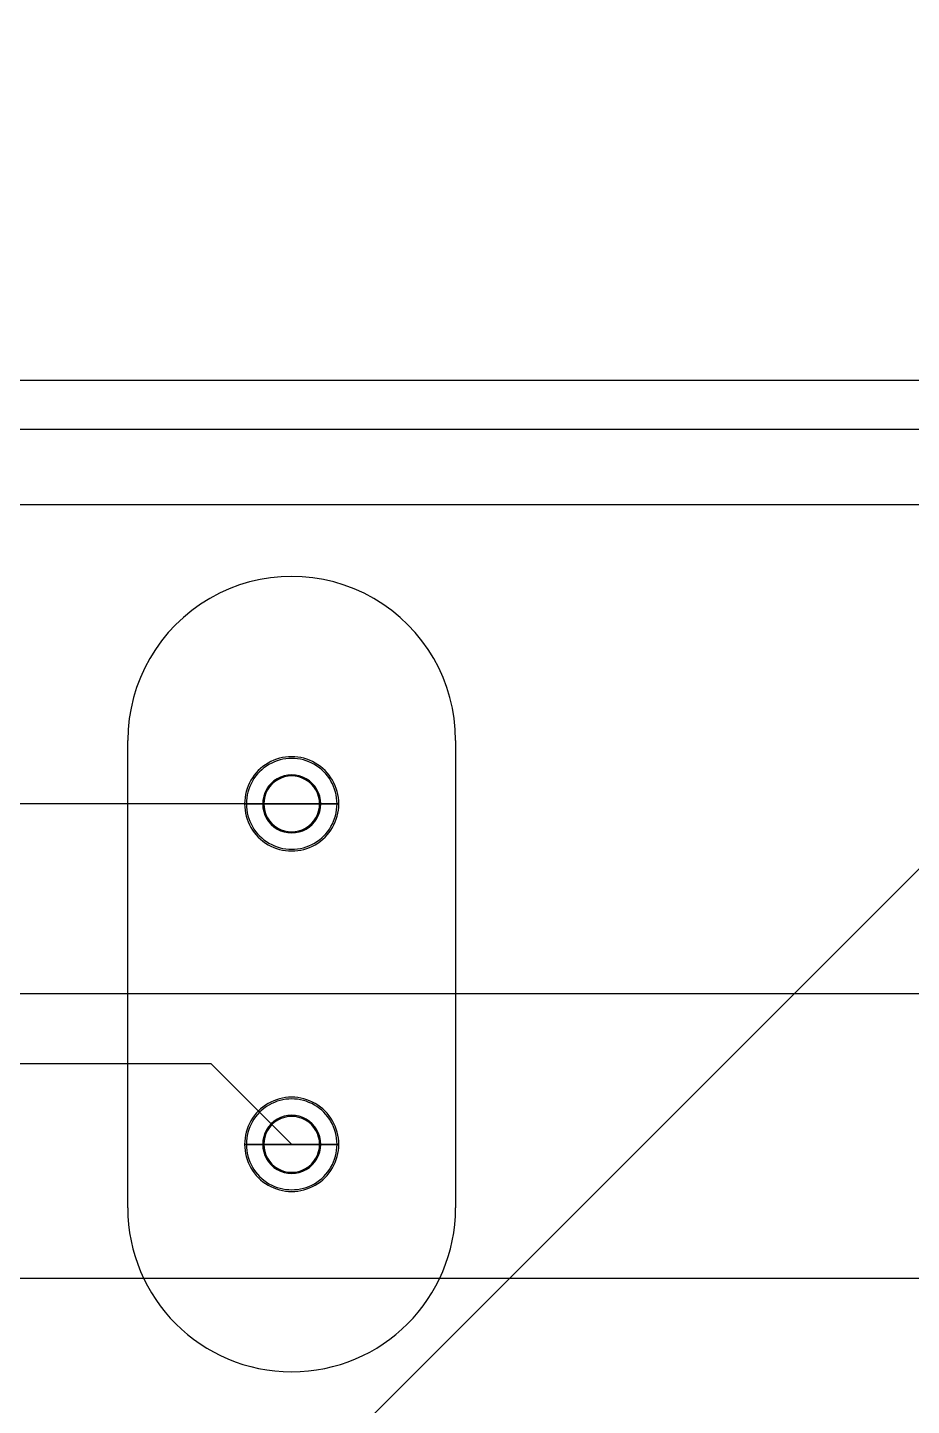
# Model space of a CAD drawing. Extents: x 97 to 381, y 17 to 243.
# Drawn here: x 244.9 to 280.8, y 93.1 to 149.1 of the extents above; entities that cross this region are included whole.
import ezdxf

# ---------------------------------------------------------------- set-up
doc = ezdxf.new("R2010")
doc.units = 0
for name, color, linetype in [('BottomLayer', 7, 'CONTINUOUS'), ('BottomSolderMaskLayer', 7, 'CONTINUOUS'), ('Multi-Layer', 7, 'CONTINUOUS'), ('TopLayer', 7, 'CONTINUOUS'), ('TopSilkLayer', 7, 'CONTINUOUS'), ('TopSolderMaskLayer', 7, 'CONTINUOUS')]:
    doc.layers.add(name, color=color, linetype=linetype)

msp = doc.modelspace()

# ---------------------------------------------------------------- linework, layer by layer
at = {"layer": 'BottomLayer', "color": 1}
msp.add_lwpolyline([(370.810275, 229.070201), (370.810275, 204.633356), (236.026005, 69.849064)], dxfattribs=at)
at = {"layer": 'BottomSolderMaskLayer', "color": 7}
for points in [[(253.696642, 117.546304), (257.52345, 117.546304)], [(256.78752, 117.546514)], [(257.52345, 117.546304)], [(253.696642, 103.713634), (257.52345, 103.713634)], [(256.78752, 103.713416)], [(257.52345, 103.713634)]]:
    msp.add_lwpolyline(points, close=True, dxfattribs=at)
for points in [[(256.567094, 119.204359), (255.974909, 119.546422), (255.245183, 119.546422), (254.652998, 119.204359)], [(254.652998, 119.204359), (254.060813, 118.862296), (253.696214, 118.230182), (253.696642, 117.546304)], [(256.199389, 118.567992), (255.834767, 118.778795), (255.385318, 118.778795), (255.020696, 118.567992)], [(257.52345, 117.546304), (257.523878, 118.230182), (257.159279, 118.862296), (256.567094, 119.204359)], [(255.020696, 118.567992), (254.656075, 118.357188), (254.431813, 117.967686), (254.432565, 117.546514)], [(256.78752, 117.546514), (256.788272, 117.967686), (256.56401, 118.357188), (256.199389, 118.567992)], [(253.696642, 117.546304), (253.696214, 116.862425), (254.060813, 116.230312), (254.652998, 115.888249)], [(254.432565, 117.546514), (254.431813, 117.125341), (254.656075, 116.735839), (255.020696, 116.525036)], [(256.199389, 116.525036), (256.56401, 116.735839), (256.788272, 117.125341), (256.78752, 117.546514)], [(256.567094, 115.888249), (257.159279, 116.230312), (257.523878, 116.862425), (257.52345, 117.546304)], [(255.020696, 116.525036), (255.385318, 116.314232), (255.834767, 116.314232), (256.199389, 116.525036)], [(254.652998, 115.888249), (255.245183, 115.546186), (255.974909, 115.546186), (256.567094, 115.888249)], [(254.652998, 105.371689), (254.060813, 105.029626), (253.696214, 104.397512), (253.696642, 103.713634)], [(256.567094, 105.371689), (255.974909, 105.713752), (255.245183, 105.713752), (254.652998, 105.371689)], [(257.52345, 103.713634), (257.523878, 104.397512), (257.159279, 105.029626), (256.567094, 105.371689)], [(255.020696, 104.734894), (254.656075, 104.524091), (254.431813, 104.134589), (254.432565, 103.713416)], [(256.199389, 104.734894), (255.834767, 104.945698), (255.385318, 104.945698), (255.020696, 104.734894)], [(256.78752, 103.713416), (256.788272, 104.134589), (256.56401, 104.524091), (256.199389, 104.734894)], [(253.696642, 103.713634), (253.696214, 103.029755), (254.060813, 102.397642), (254.652998, 102.055579)], [(254.432565, 103.713416), (254.431813, 103.292244), (254.656075, 102.902742), (255.020696, 102.691938)], [(256.199389, 102.691938), (256.56401, 102.902742), (256.788272, 103.292244), (256.78752, 103.713416)], [(256.567094, 102.055579), (257.159279, 102.397642), (257.523878, 103.029755), (257.52345, 103.713634)], [(255.020696, 102.691938), (255.385318, 102.481135), (255.834767, 102.481135), (256.199389, 102.691938)], [(254.652998, 102.055579), (255.245183, 101.713516), (255.974909, 101.713516), (256.567094, 102.055579)]]:
    msp.add_open_spline(points, degree=3, dxfattribs=at)
at = {"layer": 'Multi-Layer', "color": 7}
for points in [[(253.767525, 117.546304), (257.45256, 117.546304)], [(256.7439, 117.546514)], [(257.45256, 117.546304)], [(253.767525, 103.713634), (257.45256, 103.713634)], [(256.7439, 103.713416)], [(257.45256, 103.713634)]]:
    msp.add_lwpolyline(points, close=True, dxfattribs=at)
for points in [[(256.532133, 119.144372), (255.961634, 119.474147), (255.258451, 119.474147), (254.687952, 119.144372)], [(254.687952, 119.144372), (254.117452, 118.814597), (253.766495, 118.205258), (253.767525, 117.546304)], [(256.177348, 118.529551), (255.82634, 118.732385), (255.393745, 118.732385), (255.042737, 118.529551)], [(257.45256, 117.546304), (257.45359, 118.205258), (257.102633, 118.814597), (256.532133, 119.144372)], [(255.042737, 118.529551), (254.691729, 118.326716), (254.475719, 117.951913), (254.476185, 117.546514)], [(256.7439, 117.546514), (256.744366, 117.951913), (256.528356, 118.326716), (256.177348, 118.529551)], [(253.767525, 117.546304), (253.766495, 116.88735), (254.117452, 116.27801), (254.687952, 115.948236)], [(254.476185, 117.546514), (254.475719, 117.141115), (254.691729, 116.766311), (255.042737, 116.563477)], [(256.177348, 116.563477), (256.528356, 116.766311), (256.744366, 117.141115), (256.7439, 117.546514)], [(256.532133, 115.948236), (257.102633, 116.27801), (257.45359, 116.88735), (257.45256, 117.546304)], [(255.042737, 116.563477), (255.393745, 116.360643), (255.82634, 116.360643), (256.177348, 116.563477)], [(254.687952, 115.948236), (255.258451, 115.618461), (255.961634, 115.618461), (256.532133, 115.948236)], [(254.687952, 105.311702), (254.117452, 104.981927), (253.766495, 104.372588), (253.767525, 103.713634)], [(256.532133, 105.311702), (255.961634, 105.641477), (255.258451, 105.641477), (254.687952, 105.311702)], [(257.45256, 103.713634), (257.45359, 104.372588), (257.102633, 104.981927), (256.532133, 105.311702)], [(255.042737, 104.696453), (254.691729, 104.493619), (254.475719, 104.118815), (254.476185, 103.713416)], [(256.177348, 104.696453), (255.82634, 104.899287), (255.393745, 104.899287), (255.042737, 104.696453)], [(256.7439, 103.713416), (256.744366, 104.118815), (256.528356, 104.493619), (256.177348, 104.696453)], [(253.767525, 103.713634), (253.766495, 103.05468), (254.117452, 102.44534), (254.687952, 102.115566)], [(254.476185, 103.713416), (254.475719, 103.308017), (254.691729, 102.933214), (255.042737, 102.73038)], [(256.177348, 102.73038), (256.528356, 102.933214), (256.744366, 103.308017), (256.7439, 103.713416)], [(256.532133, 102.115566), (257.102633, 102.44534), (257.45359, 103.05468), (257.45256, 103.713634)], [(255.042737, 102.73038), (255.393745, 102.527545), (255.82634, 102.527545), (256.177348, 102.73038)], [(254.687952, 102.115566), (255.258451, 101.785791), (255.961634, 101.785791), (256.532133, 102.115566)]]:
    msp.add_open_spline(points, degree=3, dxfattribs=at)
at = {"layer": 'TopLayer', "color": 5}
for points in [[(328.340265, 131.876486), (327.456825, 132.759934), (158.761208, 132.759934), (151.209833, 125.208559), (139.25061, 113.249329), (120.845213, 113.249329), (104.409743, 96.813859), (104.409743, 27.469789)], [(158.409848, 125.208559), (162.904095, 129.702806), (326.298345, 129.702806), (327.105465, 128.895686), (337.784528, 128.895686), (352.810238, 113.869976)], [(370.476195, 79.374739), (340.028775, 109.822129), (216.996367, 109.822129), (201.609938, 125.208559)], [(255.610043, 117.546304), (214.53468, 117.546304)], [(255.610043, 103.713634), (252.341235, 106.982441), (191.660955, 106.982441), (187.209908, 102.531394)], [(136.809802, 102.531394), (141.067178, 98.274019), (299.530133, 98.274019)]]:
    msp.add_lwpolyline(points, dxfattribs=at)
at = {"layer": 'TopSilkLayer', "color": 7}
msp.add_lwpolyline([(333.3702, 236.990216), (333.3702, 134.750014), (105.849743, 134.750014), (105.849743, 236.990216)], close=True, dxfattribs=at)
for points in [[(248.948587, 101.133866), (248.948587, 120.126064)], [(262.271498, 120.126064), (262.271498, 101.133866)]]:
    msp.add_lwpolyline(points, dxfattribs=at)
for points in [[(258.941442, 125.894609), (256.880667, 127.084547), (254.34161, 127.084684), (252.280707, 125.894969)], [(252.280707, 125.894969), (250.219804, 124.705255), (248.950156, 122.506435), (248.950028, 120.126784)], [(262.271497, 120.126064), (262.271626, 122.505715), (261.002216, 124.704672), (258.941442, 125.894609)], [(248.948588, 101.133866), (248.948389, 97.455244), (251.93034, 94.47297), (255.608963, 94.472771)], [(255.608963, 94.472771), (259.287585, 94.472572), (262.269859, 97.454524), (262.270057, 101.133146)]]:
    msp.add_open_spline(points, degree=3, dxfattribs=at)
at = {"layer": 'TopSolderMaskLayer', "color": 7}
for points in [[(253.696642, 117.546304), (257.52345, 117.546304)], [(256.78752, 117.546514)], [(257.52345, 117.546304)], [(253.696642, 103.713634), (257.52345, 103.713634)], [(256.78752, 103.713416)], [(257.52345, 103.713634)]]:
    msp.add_lwpolyline(points, close=True, dxfattribs=at)
for points in [[(256.567094, 119.204359), (255.974909, 119.546422), (255.245183, 119.546422), (254.652998, 119.204359)], [(254.652998, 119.204359), (254.060813, 118.862296), (253.696214, 118.230182), (253.696642, 117.546304)], [(256.199389, 118.567992), (255.834767, 118.778795), (255.385318, 118.778795), (255.020696, 118.567992)], [(257.52345, 117.546304), (257.523878, 118.230182), (257.159279, 118.862296), (256.567094, 119.204359)], [(255.020696, 118.567992), (254.656075, 118.357188), (254.431813, 117.967686), (254.432565, 117.546514)], [(256.78752, 117.546514), (256.788272, 117.967686), (256.56401, 118.357188), (256.199389, 118.567992)], [(253.696642, 117.546304), (253.696214, 116.862425), (254.060813, 116.230312), (254.652998, 115.888249)], [(254.432565, 117.546514), (254.431813, 117.125341), (254.656075, 116.735839), (255.020696, 116.525036)], [(256.199389, 116.525036), (256.56401, 116.735839), (256.788272, 117.125341), (256.78752, 117.546514)], [(256.567094, 115.888249), (257.159279, 116.230312), (257.523878, 116.862425), (257.52345, 117.546304)], [(255.020696, 116.525036), (255.385318, 116.314232), (255.834767, 116.314232), (256.199389, 116.525036)], [(254.652998, 115.888249), (255.245183, 115.546186), (255.974909, 115.546186), (256.567094, 115.888249)], [(254.652998, 105.371689), (254.060813, 105.029626), (253.696214, 104.397512), (253.696642, 103.713634)], [(256.567094, 105.371689), (255.974909, 105.713752), (255.245183, 105.713752), (254.652998, 105.371689)], [(257.52345, 103.713634), (257.523878, 104.397512), (257.159279, 105.029626), (256.567094, 105.371689)], [(255.020696, 104.734894), (254.656075, 104.524091), (254.431813, 104.134589), (254.432565, 103.713416)], [(256.199389, 104.734894), (255.834767, 104.945698), (255.385318, 104.945698), (255.020696, 104.734894)], [(256.78752, 103.713416), (256.788272, 104.134589), (256.56401, 104.524091), (256.199389, 104.734894)], [(253.696642, 103.713634), (253.696214, 103.029755), (254.060813, 102.397642), (254.652998, 102.055579)], [(254.432565, 103.713416), (254.431813, 103.292244), (254.656075, 102.902742), (255.020696, 102.691938)], [(256.199389, 102.691938), (256.56401, 102.902742), (256.788272, 103.292244), (256.78752, 103.713416)], [(256.567094, 102.055579), (257.159279, 102.397642), (257.523878, 103.029755), (257.52345, 103.713634)], [(255.020696, 102.691938), (255.385318, 102.481135), (255.834767, 102.481135), (256.199389, 102.691938)], [(254.652998, 102.055579), (255.245183, 101.713516), (255.974909, 101.713516), (256.567094, 102.055579)]]:
    msp.add_open_spline(points, degree=3, dxfattribs=at)

doc.saveas('drawing.dxf')
